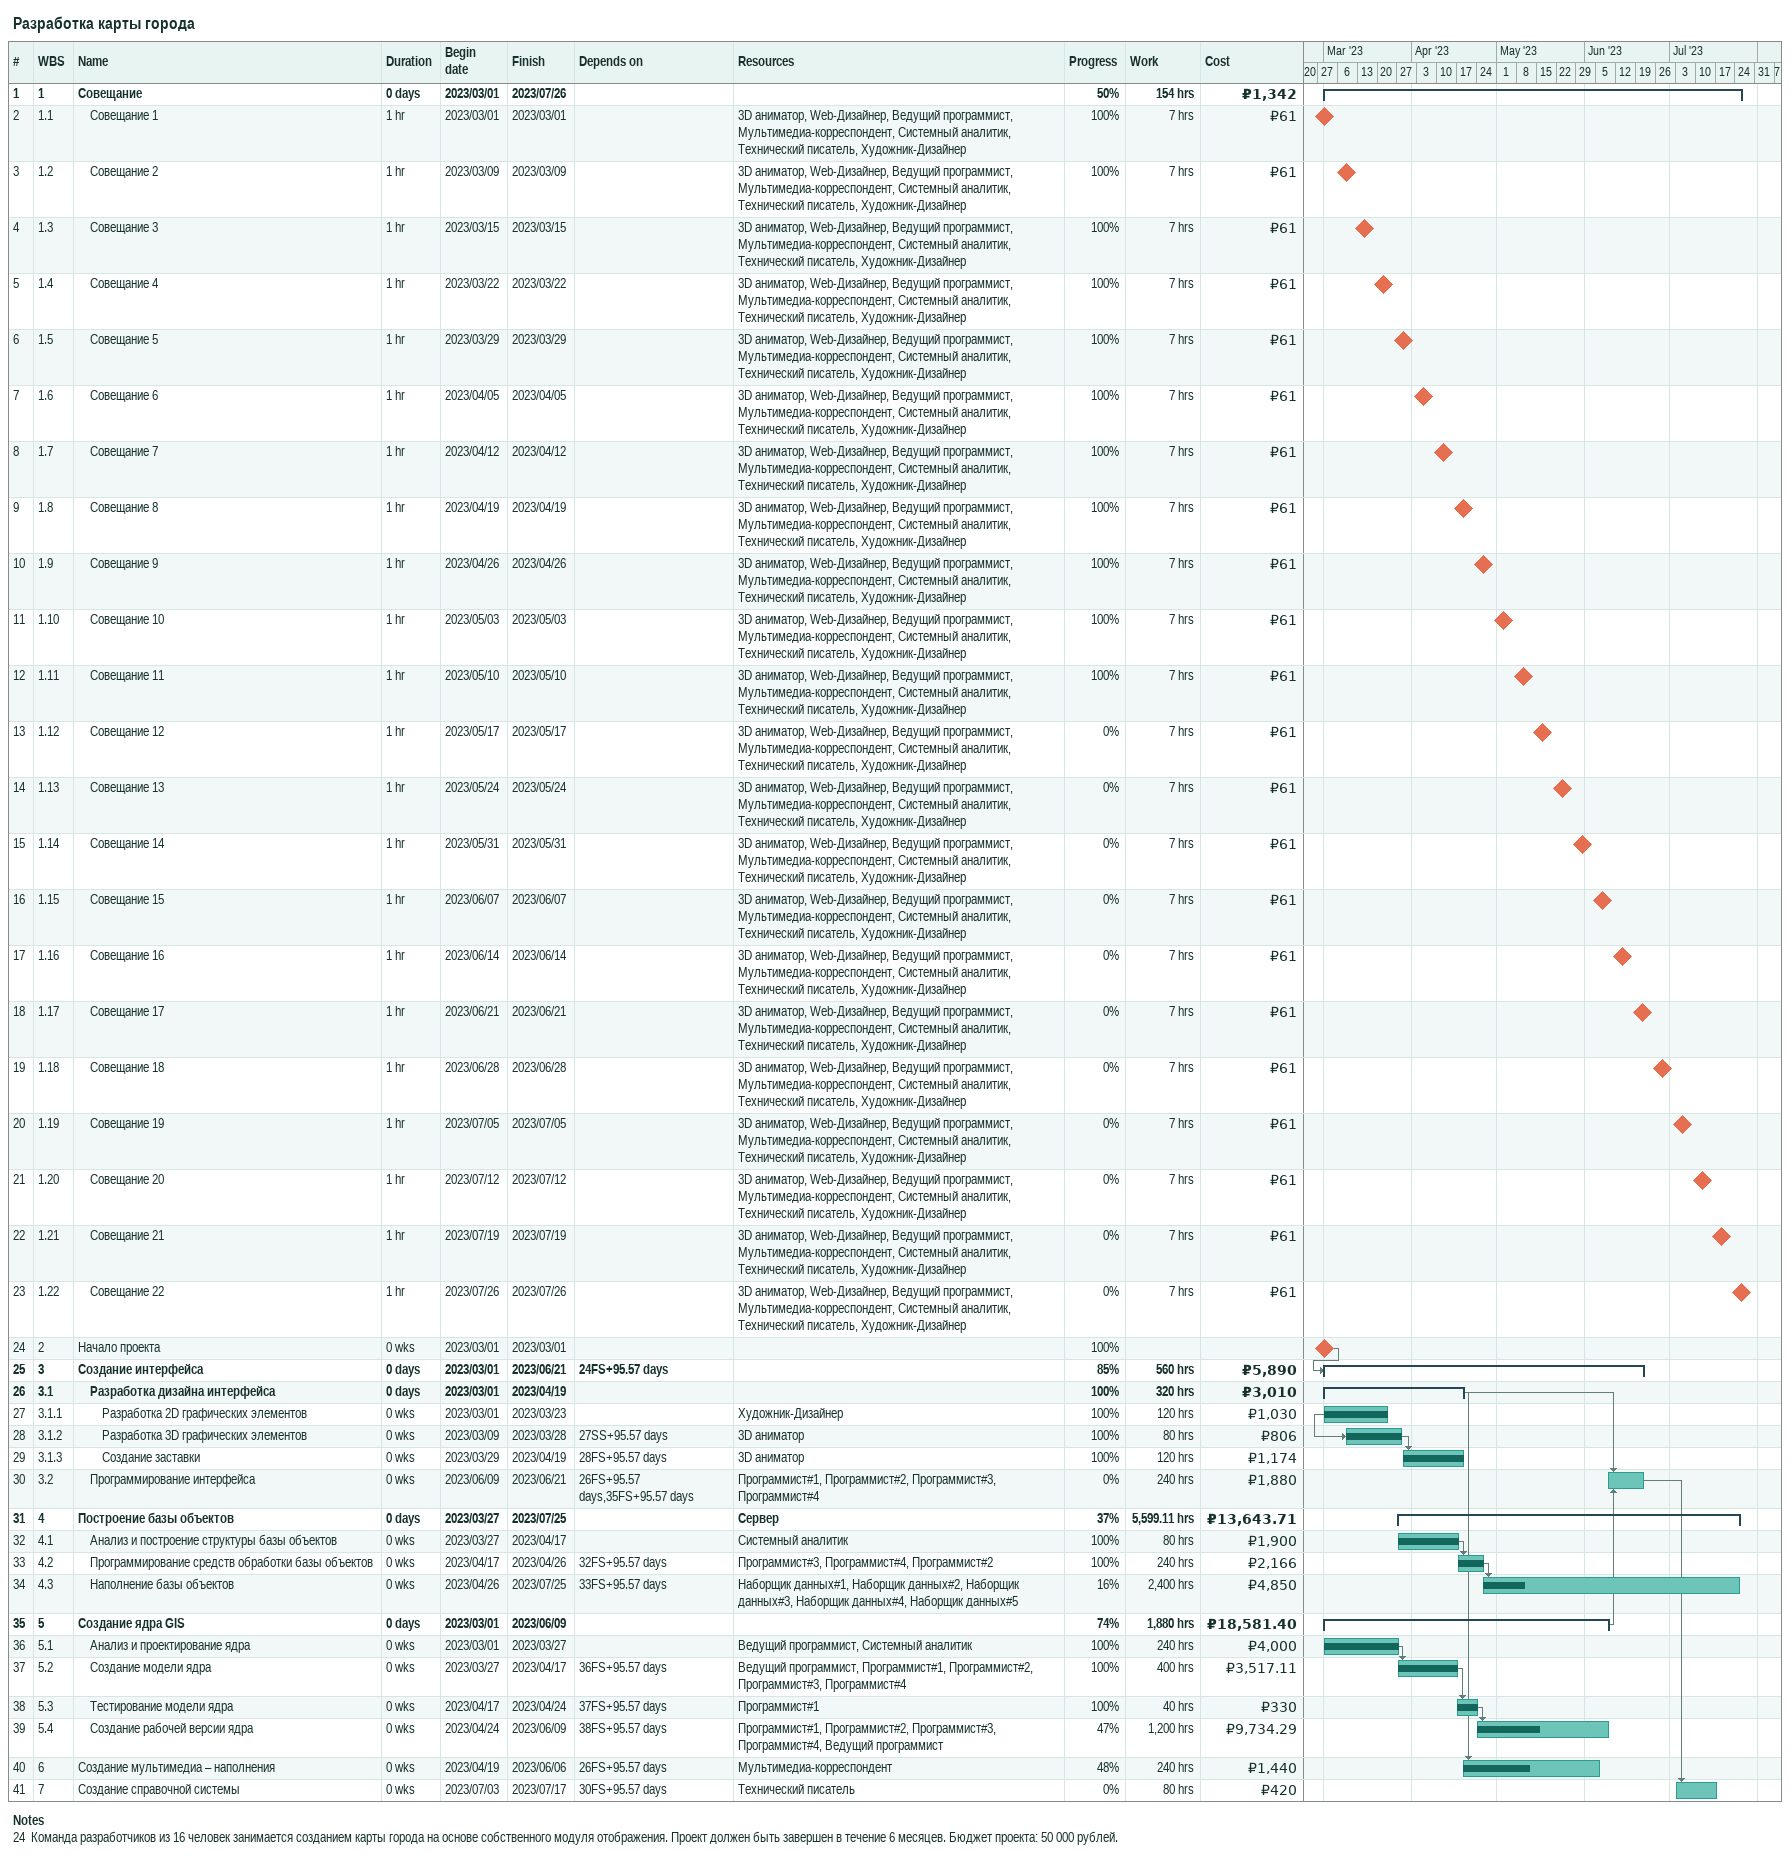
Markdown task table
Разработка карты города

| ID | WBS | Task | Duration | Start | Finish | Predecessors | Resources | % complete | Work (h) | Cost (₽) |
|---|---|---|---|---|---|---|---|---|---|---|
| 1 | 1 | **Совещание** | 0d | 2023-03-01 | 2023-07-26 |  |  | 50 | 154 | 1342 |
| 2 | 1.1 | Совещание 1 | 1h | 2023-03-01 | 2023-03-01 |  | 3D аниматор, Web-Дизайнер, Ведущий программист, Мультимедиа-корреспондент, Системный аналитик, Технический писатель, Художник-Дизайнер | 100 | 7 | 61 |
| 3 | 1.2 | Совещание 2 | 1h | 2023-03-09 | 2023-03-09 |  | 3D аниматор, Web-Дизайнер, Ведущий программист, Мультимедиа-корреспондент, Системный аналитик, Технический писатель, Художник-Дизайнер | 100 | 7 | 61 |
| 4 | 1.3 | Совещание 3 | 1h | 2023-03-15 | 2023-03-15 |  | 3D аниматор, Web-Дизайнер, Ведущий программист, Мультимедиа-корреспондент, Системный аналитик, Технический писатель, Художник-Дизайнер | 100 | 7 | 61 |
| 5 | 1.4 | Совещание 4 | 1h | 2023-03-22 | 2023-03-22 |  | 3D аниматор, Web-Дизайнер, Ведущий программист, Мультимедиа-корреспондент, Системный аналитик, Технический писатель, Художник-Дизайнер | 100 | 7 | 61 |
| 6 | 1.5 | Совещание 5 | 1h | 2023-03-29 | 2023-03-29 |  | 3D аниматор, Web-Дизайнер, Ведущий программист, Мультимедиа-корреспондент, Системный аналитик, Технический писатель, Художник-Дизайнер | 100 | 7 | 61 |
| 7 | 1.6 | Совещание 6 | 1h | 2023-04-05 | 2023-04-05 |  | 3D аниматор, Web-Дизайнер, Ведущий программист, Мультимедиа-корреспондент, Системный аналитик, Технический писатель, Художник-Дизайнер | 100 | 7 | 61 |
| 8 | 1.7 | Совещание 7 | 1h | 2023-04-12 | 2023-04-12 |  | 3D аниматор, Web-Дизайнер, Ведущий программист, Мультимедиа-корреспондент, Системный аналитик, Технический писатель, Художник-Дизайнер | 100 | 7 | 61 |
| 9 | 1.8 | Совещание 8 | 1h | 2023-04-19 | 2023-04-19 |  | 3D аниматор, Web-Дизайнер, Ведущий программист, Мультимедиа-корреспондент, Системный аналитик, Технический писатель, Художник-Дизайнер | 100 | 7 | 61 |
| 10 | 1.9 | Совещание 9 | 1h | 2023-04-26 | 2023-04-26 |  | 3D аниматор, Web-Дизайнер, Ведущий программист, Мультимедиа-корреспондент, Системный аналитик, Технический писатель, Художник-Дизайнер | 100 | 7 | 61 |
| 11 | 1.10 | Совещание 10 | 1h | 2023-05-03 | 2023-05-03 |  | 3D аниматор, Web-Дизайнер, Ведущий программист, Мультимедиа-корреспондент, Системный аналитик, Технический писатель, Художник-Дизайнер | 100 | 7 | 61 |
| 12 | 1.11 | Совещание 11 | 1h | 2023-05-10 | 2023-05-10 |  | 3D аниматор, Web-Дизайнер, Ведущий программист, Мультимедиа-корреспондент, Системный аналитик, Технический писатель, Художник-Дизайнер | 100 | 7 | 61 |
| 13 | 1.12 | Совещание 12 | 1h | 2023-05-17 | 2023-05-17 |  | 3D аниматор, Web-Дизайнер, Ведущий программист, Мультимедиа-корреспондент, Системный аналитик, Технический писатель, Художник-Дизайнер | 0 | 7 | 61 |
| 14 | 1.13 | Совещание 13 | 1h | 2023-05-24 | 2023-05-24 |  | 3D аниматор, Web-Дизайнер, Ведущий программист, Мультимедиа-корреспондент, Системный аналитик, Технический писатель, Художник-Дизайнер | 0 | 7 | 61 |
| 15 | 1.14 | Совещание 14 | 1h | 2023-05-31 | 2023-05-31 |  | 3D аниматор, Web-Дизайнер, Ведущий программист, Мультимедиа-корреспондент, Системный аналитик, Технический писатель, Художник-Дизайнер | 0 | 7 | 61 |
| 16 | 1.15 | Совещание 15 | 1h | 2023-06-07 | 2023-06-07 |  | 3D аниматор, Web-Дизайнер, Ведущий программист, Мультимедиа-корреспондент, Системный аналитик, Технический писатель, Художник-Дизайнер | 0 | 7 | 61 |
| 17 | 1.16 | Совещание 16 | 1h | 2023-06-14 | 2023-06-14 |  | 3D аниматор, Web-Дизайнер, Ведущий программист, Мультимедиа-корреспондент, Системный аналитик, Технический писатель, Художник-Дизайнер | 0 | 7 | 61 |
| 18 | 1.17 | Совещание 17 | 1h | 2023-06-21 | 2023-06-21 |  | 3D аниматор, Web-Дизайнер, Ведущий программист, Мультимедиа-корреспондент, Системный аналитик, Технический писатель, Художник-Дизайнер | 0 | 7 | 61 |
| 19 | 1.18 | Совещание 18 | 1h | 2023-06-28 | 2023-06-28 |  | 3D аниматор, Web-Дизайнер, Ведущий программист, Мультимедиа-корреспондент, Системный аналитик, Технический писатель, Художник-Дизайнер | 0 | 7 | 61 |
| 20 | 1.19 | Совещание 19 | 1h | 2023-07-05 | 2023-07-05 |  | 3D аниматор, Web-Дизайнер, Ведущий программист, Мультимедиа-корреспондент, Системный аналитик, Технический писатель, Художник-Дизайнер | 0 | 7 | 61 |
| 21 | 1.20 | Совещание 20 | 1h | 2023-07-12 | 2023-07-12 |  | 3D аниматор, Web-Дизайнер, Ведущий программист, Мультимедиа-корреспондент, Системный аналитик, Технический писатель, Художник-Дизайнер | 0 | 7 | 61 |
| 22 | 1.21 | Совещание 21 | 1h | 2023-07-19 | 2023-07-19 |  | 3D аниматор, Web-Дизайнер, Ведущий программист, Мультимедиа-корреспондент, Системный аналитик, Технический писатель, Художник-Дизайнер | 0 | 7 | 61 |
| 23 | 1.22 | Совещание 22 | 1h | 2023-07-26 | 2023-07-26 |  | 3D аниматор, Web-Дизайнер, Ведущий программист, Мультимедиа-корреспондент, Системный аналитик, Технический писатель, Художник-Дизайнер | 0 | 7 | 61 |
| 24 | 2 | Начало проекта | 0w | 2023-03-01 | 2023-03-01 |  |  | 100 |  |  |
| 25 | 3 | **Создание интерфейса** | 0d | 2023-03-01 | 2023-06-21 | 24FS+95.57d |  | 85 | 560 | 5890 |
| 26 | 3.1 | **Разработка дизайна интерфейса** | 0d | 2023-03-01 | 2023-04-19 |  |  | 100 | 320 | 3010 |
| 27 | 3.1.1 | Разработка 2D графических элементов | 0w | 2023-03-01 | 2023-03-23 |  | Художник-Дизайнер | 100 | 120 | 1030 |
| 28 | 3.1.2 | Разработка 3D графических элементов | 0w | 2023-03-09 | 2023-03-28 | 27SS+95.57d | 3D аниматор | 100 | 80 | 806 |
| 29 | 3.1.3 | Создание заставки | 0w | 2023-03-29 | 2023-04-19 | 28FS+95.57d | 3D аниматор | 100 | 120 | 1174 |
| 30 | 3.2 | Программирование интерфейса | 0w | 2023-06-09 | 2023-06-21 | 26FS+95.57d, 35FS+95.57d | Программист#1, Программист#2, Программист#3, Программист#4 | 0 | 240 | 1880 |
| 31 | 4 | **Построение базы объектов** | 0d | 2023-03-27 | 2023-07-25 |  | Сервер | 37 | 5599.11 | 13643.71 |
| 32 | 4.1 | Анализ и построение структуры базы объектов | 0w | 2023-03-27 | 2023-04-17 |  | Системный аналитик | 100 | 80 | 1900 |
| 33 | 4.2 | Программирование средств обработки базы объектов | 0w | 2023-04-17 | 2023-04-26 | 32FS+95.57d | Программист#3, Программист#4, Программист#2 | 100 | 240 | 2166 |
| 34 | 4.3 | Наполнение базы объектов | 0w | 2023-04-26 | 2023-07-25 | 33FS+95.57d | Наборщик данных#1, Наборщик данных#2, Наборщик данных#3, Наборщик данных#4, Наборщик данных#5 | 16 | 2400 | 4850 |
| 35 | 5 | **Создание ядра GIS** | 0d | 2023-03-01 | 2023-06-09 |  |  | 74 | 1880 | 18581.40 |
| 36 | 5.1 | Анализ и проектирование ядра | 0w | 2023-03-01 | 2023-03-27 |  | Ведущий программист, Системный аналитик | 100 | 240 | 4000 |
| 37 | 5.2 | Создание модели ядра | 0w | 2023-03-27 | 2023-04-17 | 36FS+95.57d | Ведущий программист, Программист#1, Программист#2, Программист#3, Программист#4 | 100 | 400 | 3517.11 |
| 38 | 5.3 | Тестирование модели ядра | 0w | 2023-04-17 | 2023-04-24 | 37FS+95.57d | Программист#1 | 100 | 40 | 330 |
| 39 | 5.4 | Создание рабочей версии ядра | 0w | 2023-04-24 | 2023-06-09 | 38FS+95.57d | Программист#1, Программист#2, Программист#3, Программист#4, Ведущий программист | 47 | 1200 | 9734.29 |
| 40 | 6 | Создание мультимедиа – наполнения | 0w | 2023-04-19 | 2023-06-06 | 26FS+95.57d | Мультимедиа-корреспондент | 48 | 240 | 1440 |
| 41 | 7 | Создание справочной системы | 0w | 2023-07-03 | 2023-07-17 | 30FS+95.57d | Технический писатель | 0 | 80 | 420 |

Notes
- 24: Команда разработчиков из 16 человек занимается созданием карты города на основе собственного модуля отображения. Проект должен быть завершен в течение 6 месяцев. Бюджет проекта: 50 000 рублей.
